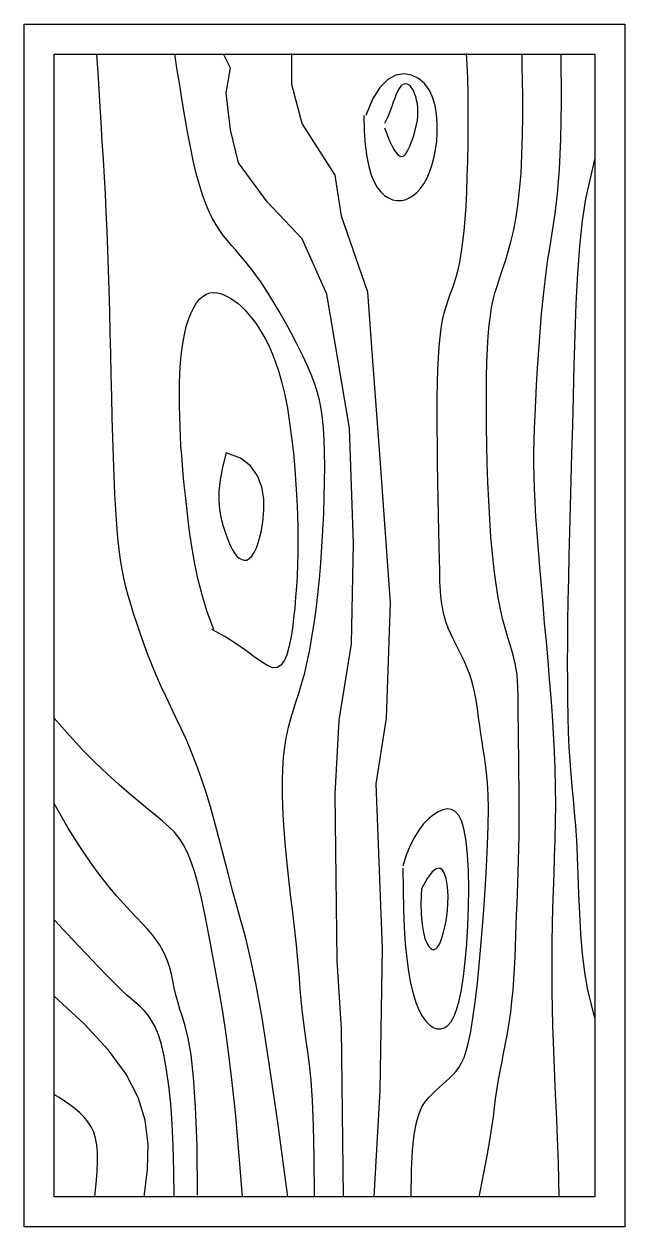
# Model space of a CAD drawing. Header units: millimetres. Extents: x 20731 to 81854, y 49951 to 93037.
# Drawn here: x 35446 to 35806, y 68599 to 69319 of the extents above; entities that cross this region are included whole.
import ezdxf

# ---------------------------------------------------------------- set-up
doc = ezdxf.new("R2010")
doc.units = ezdxf.units.MM

# ---------------------------------------------------------------- blocks, each defined once
blk = doc.blocks.new('A$C25266DD2')
for p, q in [((1006.3, 600), (2206.3, 600)), ((1006.3, 0), (1006.3, 600)), ((2206.3, 600), (2206.3, 0)), ((1036.3, 570), (2176.3, 570)), ((1036.3, 30), (1036.3, 570)), ((1131.9, 559.5), (1135.3, 565)), ((1135.3, 565), (1138.5, 570.4)), ((1208.5, 539.5), (1237, 570.4)), ((1293.5, 552.1), (1312.2, 569.7)), ((1404.3, 555.8), (1428.6, 570)), ((1496.5, 554.7), (1513.8, 570)), ((2176.3, 570), (2176.3, 30)), ((1124.4, 549.2), (1128.3, 554.2)), ((1128.3, 554.2), (1131.9, 559.5)), ((1278.3, 537.7), (1293.5, 552.1)), ((1386, 544.4), (1404.3, 555.8)), ((1482.4, 541.5), (1496.5, 554.7)), ((1111.2, 536.2), (1115.9, 540)), ((1115.9, 540), (1120.3, 544.4)), ((1120.3, 544.4), (1124.4, 549.2)), ((1370.5, 533.9), (1386, 544.4)), ((1469.6, 528.9), (1482.4, 541.5)), ((1036.3, 529.3), (1049.5, 528)), ((1049.5, 528), (1061.3, 527.1)), ((1088.1, 527.3), (1094.8, 528.6)), ((1094.8, 528.6), (1100.8, 530.4)), ((1100.8, 530.4), (1106.1, 532.9)), ((1106.1, 532.9), (1111.2, 536.2)), ((1182.7, 515.6), (1208.5, 539.5)), ((1266, 526), (1278.3, 537.7)), ((1357.3, 524.4), (1370.5, 533.9)), ((1458.1, 516.8), (1469.6, 528.9)), ((1061.3, 527.1), (1071.6, 526.7)), ((1071.6, 526.7), (1080.4, 526.7)), ((1080.4, 526.7), (1088.1, 527.3)), ((1248.5, 508.8), (1256.2, 516.5)), ((1256.2, 516.5), (1266, 526)), ((1346.2, 515.7), (1357.3, 524.4)), ((1447.8, 505.5), (1458.1, 516.8)), ((1961.2, 515.7), (1981.2, 516.4)), ((1981.2, 516.4), (2000.5, 517.1)), ((2000.5, 517.1), (2018.9, 517.9)), ((2018.9, 517.9), (2036.6, 518.8)), ((2036.6, 518.8), (2053.8, 519.7)), ((2053.8, 519.7), (2071.2, 520.8)), ((2071.2, 520.8), (2089.2, 521.9)), ((2089.2, 521.9), (2108.4, 523.1)), ((2108.4, 523.1), (2129.4, 524.4)), ((2129.4, 524.4), (2152.7, 525.8)), ((2152.7, 525.8), (2176.3, 527.2)), ((1158.7, 498), (1182.7, 515.6)), ((1242.5, 502.6), (1248.5, 508.8)), ((1328.6, 500.5), (1336.7, 507.8)), ((1336.7, 507.8), (1346.2, 515.7)), ((1438.6, 494.9), (1447.8, 505.5)), ((1671.8, 503.7), (1682.3, 505.1)), ((1682.3, 505.1), (1693.8, 506.4)), ((1693.8, 506.4), (1706.9, 507.5)), ((1706.9, 507.5), (1721.6, 508.4)), ((1721.6, 508.4), (1737.8, 509.3)), ((1737.8, 509.3), (1755.3, 510)), ((1755.3, 510), (1774, 510.7)), ((1774, 510.7), (1793.6, 511.3)), ((1793.6, 511.3), (1813.9, 511.9)), ((1813.9, 511.9), (1834.8, 512.4)), ((1834.8, 512.4), (1856, 512.9)), ((1856, 512.9), (1877.3, 513.5)), ((1877.3, 513.5), (1898.6, 514)), ((1898.6, 514), (1919.8, 514.5)), ((1919.8, 514.5), (1940.7, 515.1)), ((1940.7, 515.1), (1961.2, 515.7)), ((1135.6, 486), (1158.7, 498)), ((1229.8, 488.4), (1233.5, 492.8)), ((1233.5, 492.8), (1237.6, 497.4)), ((1237.6, 497.4), (1242.5, 502.6)), ((1314.9, 487.6), (1321.4, 493.8)), ((1321.4, 493.8), (1328.6, 500.5)), ((1430.4, 485.2), (1438.6, 494.9)), ((1618.3, 490.6), (1627.5, 493.5)), ((1627.5, 493.5), (1636.3, 496)), ((1636.3, 496), (1644.8, 498.3)), ((1644.8, 498.3), (1653.4, 500.3)), ((1653.4, 500.3), (1662.3, 502.1)), ((1662.3, 502.1), (1671.8, 503.7)), ((1036.3, 480.1), (1063.6, 476.7)), ((1112.7, 478.9), (1135.6, 486)), ((1217.6, 476.2), (1222.1, 480.1)), ((1222.1, 480.1), (1226.1, 484.1)), ((1226.1, 484.1), (1229.8, 488.4)), ((1303.3, 476.9), (1308.9, 482)), ((1308.9, 482), (1314.9, 487.6)), ((1423.2, 476.4), (1430.4, 485.2)), ((1577.9, 476.6), (1588.4, 480.5)), ((1588.4, 480.5), (1598.6, 484.1)), ((1598.6, 484.1), (1608.6, 487.5)), ((1608.6, 487.5), (1618.3, 490.6)), ((1063.6, 476.7), (1088.9, 476.1)), ((1088.9, 476.1), (1112.7, 478.9)), ((1197.9, 465.9), (1205.8, 469.1)), ((1205.8, 469.1), (1212.3, 472.6)), ((1212.3, 472.6), (1217.6, 476.2)), ((1287.4, 464.4), (1292.6, 468.1)), ((1292.6, 468.1), (1297.9, 472.2)), ((1297.9, 472.2), (1303.3, 476.9)), ((1411.1, 461.6), (1416.8, 468.5)), ((1416.8, 468.5), (1423.2, 476.4)), ((1546.1, 463.4), (1556.7, 468)), ((1556.7, 468), (1567.3, 472.4)), ((1567.3, 472.4), (1577.9, 476.6)), ((1147.2, 455.4), (1163, 457.6)), ((1163, 457.6), (1176.6, 460.1)), ((1176.6, 460.1), (1188.2, 462.9)), ((1188.2, 462.9), (1197.9, 465.9)), ((1264.7, 454.5), (1270.8, 456.4)), ((1270.8, 456.4), (1276.6, 458.6)), ((1276.6, 458.6), (1282.1, 461.3)), ((1282.1, 461.3), (1287.4, 464.4)), ((1405.6, 455.4), (1411.1, 461.6)), ((1525.2, 453.5), (1535.7, 458.5)), ((1535.7, 458.5), (1546.1, 463.4)), ((1036.3, 450.1), (1062.2, 450.3)), ((1062.2, 450.3), (1086.9, 451)), ((1086.9, 451), (1109.2, 452.1)), ((1109.2, 452.1), (1129.3, 453.6)), ((1129.3, 453.6), (1147.2, 455.4)), ((1216, 441.8), (1223.6, 444.4)), ((1223.6, 444.4), (1230.9, 446.6)), ((1230.9, 446.6), (1238, 448.4)), ((1238, 448.4), (1245, 450)), ((1245, 450), (1251.8, 451.4)), ((1251.8, 451.4), (1258.4, 452.9)), ((1258.4, 452.9), (1264.7, 454.5)), ((1387.5, 440.7), (1394.1, 445)), ((1394.1, 445), (1400.1, 449.9)), ((1400.1, 449.9), (1405.6, 455.4)), ((1503.5, 443.2), (1514.5, 448.4)), ((1514.5, 448.4), (1525.2, 453.5)), ((1794.9, 443.8), (1804.7, 444.2)), ((1804.7, 444.2), (1814.9, 444.6)), ((1814.9, 444.6), (1825.5, 444.8)), ((1825.5, 444.8), (1836.3, 444.8)), ((1836.3, 444.8), (1847.1, 444.7)), ((1847.1, 444.7), (1857.9, 444.3)), ((1857.9, 444.3), (1868.3, 443.7)), ((2129.8, 442), (2145.3, 444.6)), ((2145.3, 444.6), (2160.4, 447)), ((2160.4, 447), (2176.3, 449.6)), ((1155.6, 430.7), (1178.1, 433.2)), ((1178.1, 433.2), (1194.7, 436.1)), ((1194.7, 436.1), (1206.9, 439)), ((1206.9, 439), (1216, 441.8)), ((1360, 429.5), (1370.7, 433)), ((1370.7, 433), (1379.8, 436.7)), ((1379.8, 436.7), (1387.5, 440.7)), ((1467.2, 427.7), (1480, 432.8)), ((1480, 432.8), (1492.1, 437.9)), ((1492.1, 437.9), (1503.5, 443.2)), ((1667.9, 429.6), (1683.1, 432.3)), ((1683.1, 432.3), (1697.7, 434.4)), ((1697.7, 434.4), (1711.4, 436.1)), ((1711.4, 436.1), (1724.1, 437.6)), ((1724.1, 437.6), (1735.9, 438.8)), ((1735.9, 438.8), (1746.7, 440)), ((1746.7, 440), (1756.9, 441)), ((1756.9, 441), (1766.7, 441.9)), ((1766.7, 441.9), (1776.1, 442.6)), ((1776.1, 442.6), (1785.4, 443.3)), ((1785.4, 443.3), (1794.9, 443.8)), ((1868.3, 443.7), (1878.3, 442.7)), ((1878.3, 442.7), (1887.8, 441.5)), ((1887.8, 441.5), (1896.5, 439.9)), ((1896.5, 439.9), (1904.5, 438)), ((1904.5, 438), (1911.7, 435.8)), ((1911.7, 435.8), (1918.1, 433.3)), ((1918.1, 433.3), (1923.6, 430.6)), ((2070.1, 431), (2084, 433.9)), ((2084, 433.9), (2098.9, 436.7)), ((2098.9, 436.7), (2114.2, 439.4)), ((2114.2, 439.4), (2129.8, 442)), ((1037.9, 426.8), (1086.9, 427.3)), ((1086.9, 427.3), (1125.7, 428.7)), ((1125.7, 428.7), (1155.6, 430.7)), ((1320, 419.8), (1334.4, 422.9)), ((1334.4, 422.9), (1347.8, 426.1)), ((1347.8, 426.1), (1360, 429.5)), ((1438.7, 417.9), (1453.4, 422.7)), ((1453.4, 422.7), (1467.2, 427.7)), ((1619.1, 416.7), (1635.7, 421.9)), ((1635.7, 421.9), (1652, 426.2)), ((1652, 426.2), (1667.9, 429.6)), ((1923.6, 430.6), (1928.3, 427.7)), ((1928.3, 427.7), (1932.1, 424.6)), ((1932.1, 424.6), (1935, 421.3)), ((1935, 421.3), (1937, 417.9)), ((2026.9, 418.6), (2035.8, 421.8)), ((2035.8, 421.8), (2045.8, 424.9)), ((2045.8, 424.9), (2057.2, 428)), ((2057.2, 428), (2070.1, 431)), ((1240.3, 405), (1256.6, 408)), ((1256.6, 408), (1272.9, 410.9)), ((1272.9, 410.9), (1289, 413.9)), ((1289, 413.9), (1304.8, 416.8)), ((1304.8, 416.8), (1320, 419.8)), ((1390.7, 404.5), (1407.1, 408.8)), ((1407.1, 408.8), (1423.2, 413.3)), ((1423.2, 413.3), (1438.7, 417.9)), ((1595.2, 399.5), (1602.2, 412.4)), ((1602.2, 410.4), (1619.1, 416.7)), ((1937, 417.9), (1938.1, 414.4)), ((1938.1, 414.4), (1938.5, 410.9)), ((1938.5, 410.9), (1938.2, 407.3)), ((2000.3, 404.6), (2006, 408.3)), ((2006, 408.3), (2012.2, 411.8)), ((2012.2, 411.8), (2019.1, 415.2)), ((2019.1, 415.2), (2026.9, 418.6)), ((1180.6, 395.7), (1203.4, 398.9)), ((1203.4, 398.9), (1222.9, 402)), ((1222.9, 402), (1240.3, 405)), ((1357.9, 396), (1374.2, 400.2)), ((1374.2, 400.2), (1390.7, 404.5)), ((1588.1, 388.2), (1595.2, 399.5)), ((1695.7, 398), (1690.5, 395.9)), ((1701.4, 400), (1695.7, 398)), ((1707.5, 401.9), (1701.4, 400)), ((1714.3, 403.6), (1707.5, 401.9)), ((1721.9, 404.9), (1714.3, 403.6)), ((1730.6, 405.6), (1721.9, 404.9)), ((1740.3, 405.5), (1730.6, 405.6)), ((1751.5, 404.3), (1740.3, 405.5)), ((1764.2, 401.9), (1751.5, 404.3)), ((1778.7, 398.1), (1764.2, 401.9)), ((1773.4, 384), (1778.7, 398.1)), ((1934.3, 396.5), (1932.2, 393)), ((1936, 400), (1934.3, 396.5)), ((1937.4, 403.7), (1936, 400)), ((1938.2, 407.3), (1937.4, 403.7)), ((1985.5, 392.8), (1990.3, 396.9)), ((1990.3, 396.9), (1995.2, 400.8)), ((1995.2, 400.8), (2000.3, 404.6)), ((2100.8, 394), (2137.8, 398.1)), ((2137.8, 398.1), (2162.4, 394)), ((2162.4, 394), (2176.3, 400.9)), ((1036.3, 381.9), (1081.1, 385.4)), ((1081.1, 385.4), (1120.5, 389)), ((1120.5, 389), (1153.3, 392.4)), ((1153.3, 392.4), (1180.6, 395.7)), ((1312, 383.5), (1326.7, 387.7)), ((1326.7, 387.7), (1342, 391.8)), ((1342, 391.8), (1357.9, 396)), ((1581.3, 378.5), (1588.1, 388.2)), ((1673.4, 385.1), (1672, 382.7)), ((1675.5, 387.4), (1673.4, 385.1)), ((1678.3, 389.6), (1675.5, 387.4)), ((1681.8, 391.8), (1678.3, 389.6)), ((1685.9, 393.9), (1681.8, 391.8)), ((1690.5, 395.9), (1685.9, 393.9)), ((1765.5, 373.8), (1773.4, 384)), ((1927.4, 386.2), (1924.5, 382.9)), ((1929.9, 389.5), (1927.4, 386.2)), ((1932.2, 393), (1929.9, 389.5)), ((1970, 379.4), (1975.5, 384.1)), ((1975.5, 384.1), (1980.7, 388.6)), ((1980.7, 388.6), (1985.5, 392.8)), ((2029, 357.1), (2068, 385.8)), ((2068, 385.8), (2100.8, 394)), ((1249.6, 368.7), (1275.8, 374.2)), ((1275.8, 374.2), (1295.8, 379)), ((1295.8, 379), (1312, 383.5)), ((1575.2, 370.1), (1581.3, 378.5)), ((1672, 382.7), (1671.4, 380.2)), ((1671.4, 380.2), (1671.6, 377.7)), ((1671.6, 377.7), (1673, 375.1)), ((1673, 375.1), (1675.4, 372.6)), ((1675.4, 372.6), (1679.2, 370.1)), ((1755.7, 366.8), (1765.5, 373.8)), ((1913.7, 373.1), (1909.2, 369.7)), ((1917.7, 376.4), (1913.7, 373.1)), ((1921.3, 379.6), (1917.7, 376.4)), ((1924.5, 382.9), (1921.3, 379.6)), ((1956.9, 369.2), (1963.9, 374.4)), ((1963.9, 374.4), (1970, 379.4)), ((1169.3, 355.1), (1214.9, 362.4)), ((1214.9, 362.4), (1249.6, 368.7)), ((1566.3, 356.9), (1570, 362.9)), ((1570, 362.9), (1575.2, 370.1)), ((1679.2, 370.1), (1684.4, 367.7)), ((1684.4, 367.7), (1691.1, 365.5)), ((1691.1, 365.5), (1699.5, 363.4)), ((1699.5, 363.4), (1709.6, 361.6)), ((1709.6, 361.6), (1720.9, 360.5)), ((1720.9, 360.5), (1732.8, 360.7)), ((1732.8, 360.7), (1744.6, 362.6)), ((1744.6, 362.6), (1755.7, 366.8)), ((1898.7, 362.8), (1892.5, 359.2)), ((1904.2, 366.3), (1898.7, 362.8)), ((1909.2, 369.7), (1904.2, 366.3)), ((1940, 357.6), (1949, 363.6)), ((1949, 363.6), (1956.9, 369.2)), ((1110.4, 346.5), (1169.3, 355.1)), ((1564.2, 351.7), (1566.3, 356.9)), ((1564.3, 347.3), (1564.2, 351.7)), ((1869.1, 348.8), (1859.4, 345.5)), ((1877.8, 352.2), (1869.1, 348.8)), ((1885.5, 355.7), (1877.8, 352.2)), ((1892.5, 359.2), (1885.5, 355.7)), ((1919.5, 345.3), (1930.1, 351.5)), ((1930.1, 351.5), (1940, 357.6)), ((1992.1, 322.2), (2029, 357.1)), ((1036.3, 336.6), (1110.4, 346.5)), ((1347.2, 335), (1359.7, 336.4)), ((1359.7, 336.4), (1372.4, 337.7)), ((1372.4, 337.7), (1385.4, 339)), ((1385.4, 339), (1398.6, 340)), ((1398.6, 340), (1411.9, 340.9)), ((1411.9, 340.9), (1425.1, 341.5)), ((1425.1, 341.5), (1438.2, 341.9)), ((1438.2, 341.9), (1450.9, 341.9)), ((1450.9, 341.9), (1463.2, 341.5)), ((1463.2, 341.5), (1474.8, 340.8)), ((1474.8, 340.8), (1485.6, 339.6)), ((1485.6, 339.6), (1495.6, 338)), ((1495.6, 338), (1504.8, 336)), ((1566.6, 343.6), (1564.3, 347.3)), ((1571, 340.4), (1566.6, 343.6)), ((1577.1, 337.7), (1571, 340.4)), ((1584.8, 335.5), (1577.1, 337.7)), ((1823.2, 337.1), (1808.8, 334.8)), ((1836.5, 339.6), (1823.2, 337.1)), ((1848.5, 342.5), (1836.5, 339.6)), ((1859.4, 345.5), (1848.5, 342.5)), ((1897.5, 333.1), (1908.6, 339.1)), ((1908.6, 339.1), (1919.5, 345.3)), ((1232.9, 323.2), (1243.6, 324.2)), ((1243.6, 324.2), (1254.4, 325.1)), ((1254.4, 325.1), (1265.4, 326)), ((1265.4, 326), (1276.6, 326.9)), ((1276.6, 326.9), (1287.9, 328)), ((1287.9, 328), (1299.4, 329.2)), ((1299.4, 329.2), (1311.1, 330.6)), ((1311.1, 330.6), (1322.9, 332)), ((1322.9, 332), (1335, 333.5)), ((1335, 333.5), (1347.2, 335)), ((1504.8, 336), (1513.6, 333.6)), ((1513.6, 333.6), (1522.2, 331)), ((1522.2, 331), (1530.8, 328.2)), ((1530.8, 328.2), (1539.7, 325.4)), ((1539.7, 325.4), (1549, 322.6)), ((1593.7, 333.7), (1584.8, 335.5)), ((1603.4, 332.1), (1593.7, 333.7)), ((1613.6, 330.8), (1603.4, 332.1)), ((1624.1, 329.7), (1613.6, 330.8)), ((1634.6, 328.8), (1624.1, 329.7)), ((1645.2, 328), (1634.6, 328.8)), ((1655.9, 327.3), (1645.2, 328)), ((1667, 326.8), (1655.9, 327.3)), ((1678.6, 326.5), (1667, 326.8)), ((1690.7, 326.5), (1678.6, 326.5)), ((1703.5, 326.6), (1690.7, 326.5)), ((1717.1, 327), (1703.5, 326.6)), ((1731.7, 327.6), (1717.1, 327)), ((1746.9, 328.5), (1731.7, 327.6)), ((1762.5, 329.7), (1746.9, 328.5)), ((1778.2, 331.1), (1762.5, 329.7)), ((1793.8, 332.8), (1778.2, 331.1)), ((1808.8, 334.8), (1793.8, 332.8)), ((1875.9, 322.1), (1886.5, 327.4)), ((1886.5, 327.4), (1897.5, 333.1)), ((2107, 322.2), (2146, 332.5)), ((2146, 332.5), (2176.8, 332.5)), ((1107.4, 310.9), (1132.4, 312)), ((1132.4, 312), (1152.3, 313.4)), ((1152.3, 313.4), (1168.2, 315)), ((1168.2, 315), (1181, 316.7)), ((1181, 316.7), (1192, 318.3)), ((1192, 318.3), (1202.1, 319.8)), ((1202.1, 319.8), (1212.2, 321.1)), ((1212.2, 321.1), (1222.5, 322.2)), ((1222.5, 322.2), (1232.9, 323.2)), ((1549, 322.6), (1559.1, 319.8)), ((1559.1, 319.8), (1570.1, 317.2)), ((1570.1, 317.2), (1582, 314.8)), ((1582, 314.8), (1594.7, 312.5)), ((1594.7, 312.5), (1608.2, 310.4)), ((1848, 310), (1856.7, 313.4)), ((1856.7, 313.4), (1865.9, 317.4)), ((1865.9, 317.4), (1875.9, 322.1)), ((1936.7, 297.6), (1992.1, 322.2)), ((2055.7, 289.4), (2107, 322.2)), ((1036.3, 309.9), (1076.3, 310.2)), ((1076.3, 310.2), (1107.4, 310.9)), ((1608.2, 310.4), (1622.4, 308.4)), ((1622.4, 308.4), (1637.2, 306.7)), ((1637.2, 306.7), (1652.6, 305.1)), ((1652.6, 305.1), (1668.6, 303.7)), ((1668.6, 303.7), (1684.9, 302.6)), ((1684.9, 302.6), (1701.5, 301.6)), ((1701.5, 301.6), (1718, 300.8)), ((1718, 300.8), (1734.2, 300.2)), ((1734.2, 300.2), (1750, 299.9)), ((1778.9, 299.9), (1791.7, 300.3)), ((1791.7, 300.3), (1803, 301)), ((1803, 301), (1813.2, 301.9)), ((1813.2, 301.9), (1822.5, 303.3)), ((1822.5, 303.3), (1831.2, 305)), ((1831.2, 305), (1839.6, 307.3)), ((1839.6, 307.3), (1848, 310)), ((1271.8, 287.3), (1438.1, 289.4)), ((1438.1, 289.4), (1511.9, 285.3)), ((1750, 299.9), (1764.9, 299.8)), ((1764.9, 299.8), (1778.9, 299.9)), ((1803.3, 275), (1936.7, 297.6)), ((2014.7, 283.2), (2055.7, 289.4)), ((1036.3, 281.2), (1204.1, 283.2)), ((1204.1, 283.2), (1271.8, 287.3)), ((1511.9, 285.3), (1587.9, 273)), ((1938.7, 256.6), (2014.7, 283.2)), ((1587.9, 273), (1688.4, 270.9)), ((1688.4, 270.9), (1803.3, 275)), ((1772.5, 244.3), (1879.2, 252.5)), ((1879.2, 252.5), (1938.7, 256.6)), ((2055.8, 253.4), (2049, 250.5)), ((2064.1, 255.9), (2055.8, 253.4)), ((2074, 257.9), (2064.1, 255.9)), ((2085.7, 259.4), (2074, 257.9)), ((2099.4, 260.3), (2085.7, 259.4)), ((2115.2, 260.7), (2099.4, 260.3)), ((2131.3, 252), (2115.2, 258.6)), ((1036.3, 250.4), (1142.6, 244.3)), ((1142.6, 244.3), (1284.2, 242.2)), ((1284.2, 242.2), (1448.3, 248.4)), ((1448.3, 248.4), (1514, 238.1)), ((1628.9, 234), (1772.5, 244.3)), ((2038.9, 243.8), (2035.4, 240)), ((2043.4, 247.3), (2038.9, 243.8)), ((2049, 250.5), (2043.4, 247.3)), ((2102.9, 240.2), (2089.9, 235.2)), ((2111, 238), (2107, 240.2)), ((2143.1, 244.6), (2131.3, 252)), ((2151, 236.7), (2143.1, 244.6)), ((1514, 238.1), (1628.9, 234)), ((2031.1, 232), (2030.3, 227.8)), ((2032.8, 236), (2031.1, 232)), ((2035.4, 240), (2032.8, 236)), ((2081.1, 230.8), (2076.1, 227.1)), ((2089.9, 235.2), (2081.1, 230.8)), ((2115.3, 236.1), (2111, 238)), ((2119.7, 234.3), (2115.3, 236.1)), ((2124.1, 232.8), (2119.7, 234.3)), ((2128.5, 231.3), (2124.1, 232.8)), ((2132.5, 229.9), (2128.5, 231.3)), ((2136.3, 228.4), (2132.5, 229.9)), ((2139.5, 227), (2136.3, 228.4)), ((2155.4, 228.7), (2151, 236.7)), ((2156.7, 220.7), (2155.4, 228.7)), ((1261.1, 216.2), (1249.4, 214.1)), ((1274.2, 217.9), (1261.1, 216.2)), ((1288.9, 219.3), (1274.2, 217.9)), ((1305.2, 220.4), (1288.9, 219.3)), ((1323.1, 221.1), (1305.2, 220.4)), ((1342.8, 221.6), (1323.1, 221.1)), ((1364.2, 221.7), (1342.8, 221.6)), ((1377.1, 218.4), (1366.2, 221.7)), ((1386.7, 214.5), (1377.1, 218.4)), ((2030.3, 227.8), (2030.3, 223.6)), ((2030.3, 223.6), (2031.1, 219.5)), ((2031.1, 219.5), (2032.8, 215.4)), ((2076.1, 227.1), (2074.1, 223.9)), ((2074.1, 223.9), (2074.5, 221.2)), ((2074.5, 221.2), (2076.9, 218.8)), ((2076.9, 218.8), (2080.4, 216.7)), ((2080.4, 216.7), (2084.6, 214.9)), ((2142.1, 225.5), (2139.5, 227)), ((2144.2, 223.9), (2142.1, 225.5)), ((2145.6, 222.3), (2144.2, 223.9)), ((2146.5, 220.7), (2145.6, 222.3)), ((2145.7, 215.8), (2146.5, 217.4)), ((2146.8, 219), (2146.5, 220.7)), ((2146.5, 217.4), (2146.8, 219)), ((2155.5, 213.1), (2156.7, 220.7)), ((1036.3, 213.5), (1062.9, 213.1)), ((1062.9, 213.1), (1082.9, 212.1)), ((1082.9, 212.1), (1098.5, 210.4)), ((1098.5, 210.4), (1110.5, 208.2)), ((1110.5, 208.2), (1119.5, 205.6)), ((1119.5, 205.6), (1126.1, 202.7)), ((1222.8, 205.7), (1216.5, 202.4)), ((1230.3, 208.8), (1222.8, 205.7)), ((1239.2, 211.6), (1230.3, 208.8)), ((1249.4, 214.1), (1239.2, 211.6)), ((1395.1, 210.3), (1386.7, 214.5)), ((1402.2, 205.8), (1395.1, 210.3)), ((1408.3, 201), (1402.2, 205.8)), ((2032.8, 215.4), (2035.2, 211.5)), ((2035.2, 211.5), (2038.4, 207.7)), ((2038.4, 207.7), (2042.3, 204.2)), ((2042.3, 204.2), (2047, 200.9)), ((2084.6, 214.9), (2088.9, 213.1)), ((2088.9, 213.1), (2093.2, 211.6)), ((2093.2, 211.6), (2097.5, 210.2)), ((2097.5, 210.2), (2101.8, 209)), ((2101.8, 209), (2106.1, 208)), ((2106.1, 208), (2110.3, 207.3)), ((2110.3, 207.3), (2114.5, 206.8)), ((2114.5, 206.8), (2118.6, 206.7)), ((2118.6, 206.7), (2122.7, 206.8)), ((2122.7, 206.8), (2126.6, 207.3)), ((2126.6, 207.3), (2130.4, 208)), ((2130.4, 208), (2133.9, 208.9)), ((2133.9, 208.9), (2137.1, 210)), ((2137.1, 210), (2139.9, 211.3)), ((2139.9, 211.3), (2142.4, 212.7)), ((2142.4, 212.7), (2144.3, 214.2)), ((2144.3, 214.2), (2145.7, 215.8)), ((2147, 200.3), (2152.1, 206.2)), ((2152.1, 206.2), (2155.5, 213.1)), ((1126.1, 202.7), (1131.2, 199.5)), ((1131.2, 199.5), (1135.2, 196.1)), ((1135.2, 196.1), (1138.9, 192.6)), ((1138.9, 192.6), (1142.3, 189)), ((1207.8, 195.2), (1205.3, 191.5)), ((1211.5, 198.8), (1207.8, 195.2)), ((1216.5, 202.4), (1211.5, 198.8)), ((1283.1, 192.1), (1283, 190.4)), ((1284.2, 194), (1283.1, 192.1)), ((1286.2, 196), (1284.2, 194)), ((1289.4, 197.9), (1286.2, 196)), ((1294, 199.7), (1289.4, 197.9)), ((1300.1, 201.3), (1294, 199.7)), ((1307.9, 202.6), (1300.1, 201.3)), ((1317.6, 203.4), (1307.9, 202.6)), ((1329.5, 203.7), (1317.6, 203.4)), ((1343.7, 203.2), (1329.5, 203.7)), ((1353.9, 197.5), (1343.7, 203.2)), ((1360.5, 192.6), (1353.9, 197.5)), ((1363.7, 188.5), (1360.5, 192.6)), ((1413.3, 196.2), (1408.3, 201)), ((1417.3, 191.3), (1413.3, 196.2)), ((2047, 200.9), (2052.4, 197.9)), ((2052.4, 197.9), (2058.5, 195.2)), ((2058.5, 195.2), (2065.2, 192.8)), ((2065.2, 192.8), (2072.6, 190.8)), ((2125.1, 189.6), (2133.3, 192.1)), ((2133.3, 192.1), (2140.7, 195.6)), ((2140.7, 195.6), (2147, 200.3)), ((1142.3, 189), (1145.5, 185.4)), ((1145.5, 185.4), (1148.7, 181.9)), ((1148.7, 181.9), (1151.8, 178.4)), ((1204, 187.7), (1203.8, 184.1)), ((1203.8, 184.1), (1204.8, 180.6)), ((1205.3, 191.5), (1204, 187.7)), ((1204.8, 180.6), (1207, 177.2)), ((1283, 190.4), (1283.7, 188.7)), ((1283.7, 188.7), (1285.3, 187.1)), ((1285.3, 187.1), (1287.7, 185.5)), ((1287.7, 185.5), (1290.8, 184.1)), ((1290.8, 184.1), (1294.7, 182.7)), ((1294.7, 182.7), (1299.2, 181.4)), ((1299.2, 181.4), (1304.4, 180.1)), ((1304.4, 180.1), (1310.1, 179)), ((1353.9, 178.5), (1358.8, 180.1)), ((1358.8, 180.1), (1362.4, 182.3)), ((1362.4, 182.3), (1364.2, 185)), ((1364.2, 185), (1363.7, 188.5)), ((1420.3, 186.5), (1417.3, 191.3)), ((1422.3, 181.8), (1420.3, 186.5)), ((1423.3, 177.4), (1422.3, 181.8)), ((1610.4, 179), (1617.2, 180.9)), ((1617.2, 180.9), (1624.4, 182.3)), ((1624.4, 182.3), (1632.1, 183.4)), ((1632.1, 183.4), (1640.6, 184.1)), ((1640.6, 184.1), (1649.9, 184.7)), ((1649.9, 184.7), (1660.4, 185)), ((1660.4, 185), (1672.1, 185.2)), ((1672.1, 185.2), (1685.3, 185.5)), ((1685.3, 185.5), (1700.1, 185.8)), ((1700.1, 185.8), (1716.1, 186.1)), ((1716.1, 186.1), (1733, 186.4)), ((1733, 186.4), (1750.6, 186.8)), ((1750.6, 186.8), (1768.3, 187.1)), ((1768.3, 187.1), (1785.9, 187.3)), ((1785.9, 187.3), (1803.1, 187.5)), ((1803.1, 187.5), (1819.4, 187.5)), ((1819.4, 187.5), (1834.6, 187.5)), ((1834.6, 187.5), (1848.6, 187.2)), ((1848.6, 187.2), (1861.5, 186.9)), ((1861.5, 186.9), (1873.4, 186.3)), ((1873.4, 186.3), (1884.3, 185.6)), ((1884.3, 185.6), (1894.1, 184.6)), ((1894.1, 184.6), (1903, 183.5)), ((1903, 183.5), (1911, 182.1)), ((1911, 182.1), (1918.2, 180.4)), ((1918.2, 180.4), (1924.7, 178.5)), ((2072.6, 190.8), (2080.7, 189.2)), ((2080.7, 189.2), (2089.3, 188)), ((2089.3, 188), (2098.3, 187.4)), ((2098.3, 187.4), (2107.4, 187.4)), ((2107.4, 187.4), (2116.4, 188.1)), ((2116.4, 188.1), (2125.1, 189.6)), ((1151.8, 178.4), (1155, 175)), ((1155, 175), (1158.2, 171.8)), ((1158.2, 171.8), (1161.7, 168.7)), ((1161.7, 168.7), (1165.5, 165.9)), ((1207, 177.2), (1210.7, 174)), ((1210.7, 174), (1216, 171)), ((1216, 171), (1223, 168.2)), ((1223, 168.2), (1231.9, 165.6)), ((1310.1, 179), (1316.2, 178)), ((1316.2, 178), (1322.5, 177.3)), ((1322.5, 177.3), (1329, 176.8)), ((1329, 176.8), (1335.5, 176.6)), ((1335.5, 176.6), (1341.9, 176.8)), ((1341.9, 176.8), (1348.1, 177.4)), ((1348.1, 177.4), (1353.9, 178.5)), ((1416.8, 166), (1420.7, 169.4)), ((1420.7, 169.4), (1422.8, 173.2)), ((1422.8, 173.2), (1423.3, 177.4)), ((1584.4, 167.2), (1590.9, 170.5)), ((1590.9, 170.5), (1597.4, 173.7)), ((1597.4, 173.7), (1603.8, 176.5)), ((1603.8, 176.5), (1610.4, 179)), ((1924.7, 178.5), (1930.8, 176.5)), ((1930.8, 176.5), (1936.7, 174.5)), ((1936.7, 174.5), (1942.6, 172.3)), ((1942.6, 172.3), (1948.6, 170.2)), ((1948.6, 170.2), (1955.2, 168.2)), ((1955.2, 168.2), (1962.3, 166.3)), ((1165.5, 165.9), (1169.9, 163.2)), ((1169.9, 163.2), (1175.3, 160.7)), ((1175.3, 160.7), (1182.1, 158.4)), ((1182.1, 158.4), (1190.6, 156.1)), ((1190.6, 156.1), (1201.3, 153.9)), ((1231.9, 165.6), (1242.9, 163.3)), ((1242.9, 163.3), (1256.1, 161.2)), ((1256.1, 161.2), (1271.6, 159.4)), ((1271.6, 159.4), (1288.7, 158)), ((1288.7, 158), (1306.9, 156.9)), ((1306.9, 156.9), (1325.6, 156.2)), ((1325.6, 156.2), (1344, 156)), ((1344, 156), (1361.5, 156.3)), ((1361.5, 156.3), (1377.4, 157.1)), ((1377.4, 157.1), (1391.2, 158.5)), ((1391.2, 158.5), (1402.3, 160.4)), ((1402.3, 160.4), (1410.7, 162.9)), ((1410.7, 162.9), (1416.8, 166)), ((1556.4, 154.7), (1563.9, 157.5)), ((1563.9, 157.5), (1571, 160.6)), ((1571, 160.6), (1577.8, 163.9)), ((1577.8, 163.9), (1584.4, 167.2)), ((1962.3, 166.3), (1970.3, 164.6)), ((1970.3, 164.6), (1979.3, 163.1)), ((1979.3, 163.1), (1989.1, 161.8)), ((1989.1, 161.8), (1999.9, 160.6)), ((1999.9, 160.6), (2011.8, 159.6)), ((2011.8, 159.6), (2024.7, 158.7)), ((2024.7, 158.7), (2038.7, 158)), ((2038.7, 158), (2053.8, 157.4)), ((2053.8, 157.4), (2070, 157)), ((2070, 157), (2087, 156.7)), ((2087, 156.7), (2104.1, 156.5)), ((2104.1, 156.5), (2121, 156.5)), ((2121, 156.5), (2137.2, 156.6)), ((2137.2, 156.6), (2152.2, 157)), ((2152.2, 157), (2165.5, 157.5)), ((2165.5, 157.5), (2176.8, 158.1)), ((1036.3, 145.7), (1058.4, 141.1)), ((1201.3, 153.9), (1214.5, 151.8)), ((1214.5, 151.8), (1230.5, 149.6)), ((1230.5, 149.6), (1249.5, 147.4)), ((1249.5, 147.4), (1271, 145.2)), ((1271, 145.2), (1294.2, 143.2)), ((1498.2, 143.9), (1506.3, 145)), ((1506.3, 145), (1514.7, 146.1)), ((1514.7, 146.1), (1523.3, 147.3)), ((1523.3, 147.3), (1531.8, 148.7)), ((1531.8, 148.7), (1540.3, 150.4)), ((1540.3, 150.4), (1548.5, 152.4)), ((1548.5, 152.4), (1556.4, 154.7)), ((1058.4, 141.1), (1077.1, 137.5)), ((1077.1, 137.5), (1092.5, 134.8)), ((1092.5, 134.8), (1105.4, 132.8)), ((1105.4, 132.8), (1116.2, 131.4)), ((1294.2, 143.2), (1318.2, 141.3)), ((1318.2, 141.3), (1342.3, 139.6)), ((1342.3, 139.6), (1365.6, 138.2)), ((1365.6, 138.2), (1387.4, 137.2)), ((1387.4, 137.2), (1406.9, 136.6)), ((1406.9, 136.6), (1423.5, 136.4)), ((1423.5, 136.4), (1437.5, 136.7)), ((1437.5, 136.7), (1449.2, 137.3)), ((1449.2, 137.3), (1459.2, 138.1)), ((1459.2, 138.1), (1467.8, 139.2)), ((1467.8, 139.2), (1475.6, 140.3)), ((1475.6, 140.3), (1483, 141.6)), ((1483, 141.6), (1490.4, 142.7)), ((1490.4, 142.7), (1498.2, 143.9)), ((1661.9, 130.7), (1677.8, 132.3)), ((1677.8, 132.3), (1694.7, 133.8)), ((1694.7, 133.8), (1712.4, 135)), ((1712.4, 135), (1730.7, 136)), ((1730.7, 136), (1749.2, 136.9)), ((1749.2, 136.9), (1767.8, 137.5)), ((1767.8, 137.5), (1786.2, 138)), ((1786.2, 138), (1804.2, 138.3)), ((1804.2, 138.3), (1821.6, 138.4)), ((1821.6, 138.4), (1838.2, 138.4)), ((1838.2, 138.4), (1854, 138.2)), ((1854, 138.2), (1868.8, 137.8)), ((1868.8, 137.8), (1882.5, 137.2)), ((1882.5, 137.2), (1894.9, 136.5)), ((1894.9, 136.5), (1905.9, 135.6)), ((1905.9, 135.6), (1915.4, 134.4)), ((1915.4, 134.4), (1923.7, 133.1)), ((1923.7, 133.1), (1931.1, 131.6)), ((1116.2, 131.4), (1125.6, 130.2)), ((1125.6, 130.2), (1134.2, 129.2)), ((1134.2, 129.2), (1142.6, 128)), ((1142.6, 128), (1151.2, 126.6)), ((1151.2, 126.6), (1160.2, 124.9)), ((1160.2, 124.9), (1169.6, 123.1)), ((1169.6, 123.1), (1179.3, 121.2)), ((1179.3, 121.2), (1189.2, 119.2)), ((1602.8, 119.3), (1612.1, 121.8)), ((1612.1, 121.8), (1622.6, 124.2)), ((1622.6, 124.2), (1634.3, 126.6)), ((1634.3, 126.6), (1647.4, 128.7)), ((1647.4, 128.7), (1661.9, 130.7)), ((1931.1, 131.6), (1937.7, 130)), ((1937.7, 130), (1944, 128.1)), ((1944, 128.1), (1950.2, 126.1)), ((1950.2, 126.1), (1956.5, 123.9)), ((1956.5, 123.9), (1963.4, 121.6)), ((1963.4, 121.6), (1971, 119.1)), ((1189.2, 119.2), (1199.4, 117.3)), ((1199.4, 117.3), (1209.9, 115.6)), ((1209.9, 115.6), (1220.5, 114)), ((1220.5, 114), (1231.4, 112.8)), ((1231.4, 112.8), (1242.4, 111.7)), ((1242.4, 111.7), (1253.5, 110.9)), ((1253.5, 110.9), (1264.5, 110.3)), ((1264.5, 110.3), (1275.6, 109.8)), ((1275.6, 109.8), (1286.5, 109.3)), ((1286.5, 109.3), (1297.2, 108.9)), ((1297.2, 108.9), (1307.8, 108.6)), ((1307.8, 108.6), (1318, 108.2)), ((1318, 108.2), (1328.2, 107.8)), ((1557.2, 107.8), (1562.9, 108.6)), ((1562.9, 108.6), (1568.4, 109.6)), ((1568.4, 109.6), (1574.2, 111)), ((1574.2, 111), (1580.3, 112.7)), ((1580.3, 112.7), (1587.1, 114.7)), ((1587.1, 114.7), (1594.5, 116.9)), ((1594.5, 116.9), (1602.8, 119.3)), ((1971, 119.1), (1979.5, 116.5)), ((1979.5, 116.5), (1989, 113.9)), ((1989, 113.9), (1999.7, 111.4)), ((1999.7, 111.4), (2011.8, 109)), ((2011.8, 109), (2025.4, 106.9)), ((1328.2, 107.8), (1338.5, 107.3)), ((1338.5, 107.3), (1349, 106.9)), ((1349, 106.9), (1360, 106.6)), ((1360, 106.6), (1371.7, 106.3)), ((1371.7, 106.3), (1384.2, 106)), ((1384.2, 106), (1397.7, 105.8)), ((1397.7, 105.8), (1412.4, 105.7)), ((1412.4, 105.7), (1427.8, 105.7)), ((1427.8, 105.7), (1443.8, 105.8)), ((1443.8, 105.8), (1459.8, 105.9)), ((1459.8, 105.9), (1475.5, 106.1)), ((1475.5, 106.1), (1490.4, 106.2)), ((1490.4, 106.2), (1504.3, 106.4)), ((1504.3, 106.4), (1516.7, 106.5)), ((1516.7, 106.5), (1527.4, 106.6)), ((1527.4, 106.6), (1536.5, 106.8)), ((1536.5, 106.8), (1544.3, 107)), ((1544.3, 107), (1551.1, 107.3)), ((1551.1, 107.3), (1557.2, 107.8)), ((2025.4, 106.9), (2040.5, 105.2)), ((2040.5, 105.2), (2057.4, 103.8)), ((2057.4, 103.8), (2076, 102.9)), ((2076, 102.9), (2095.6, 102.3)), ((2095.6, 102.3), (2115.1, 102.1)), ((2115.1, 102.1), (2133.6, 102.1)), ((2133.6, 102.1), (2150.2, 102.3)), ((2150.2, 102.3), (2163.9, 102.5)), ((2163.9, 102.5), (2173.8, 102.7)), ((2173.8, 102.7), (2176.3, 102.7)), ((1646.1, 83.5), (1664.3, 85)), ((1664.3, 85), (1681.9, 86.5)), ((1681.9, 86.5), (1698.8, 87.8)), ((1698.8, 87.8), (1714.7, 88.9)), ((1714.7, 88.9), (1729.4, 89.8)), ((1729.4, 89.8), (1742.9, 90.4)), ((1742.9, 90.4), (1755.4, 90.8)), ((1755.4, 90.8), (1767.3, 91)), ((1767.3, 91), (1779, 91)), ((1779, 91), (1790.7, 90.7)), ((1790.7, 90.7), (1803, 90.3)), ((1803, 90.3), (1816, 89.8)), ((1816, 89.8), (1830.3, 89.1)), ((1830.3, 89.1), (1846.1, 88.2)), ((1846.1, 88.2), (1863, 87.3)), ((1863, 87.3), (1880.8, 86.1)), ((1880.8, 86.1), (1899, 84.8)), ((1899, 84.8), (1917.4, 83.3)), ((1207.3, 72), (1224.2, 72.4)), ((1224.2, 72.4), (1240.9, 72.7)), ((1240.9, 72.7), (1257.6, 72.8)), ((1257.6, 72.8), (1274.3, 72.8)), ((1274.3, 72.8), (1291, 72.6)), ((1291, 72.6), (1307.8, 72.3)), ((1307.8, 72.3), (1324.6, 71.9)), ((1498.4, 71.3), (1516.4, 72.5)), ((1516.4, 72.5), (1534.5, 73.8)), ((1534.5, 73.8), (1552.8, 75.3)), ((1552.8, 75.3), (1571.3, 76.8)), ((1571.3, 76.8), (1589.9, 78.5)), ((1589.9, 78.5), (1608.7, 80.2)), ((1608.7, 80.2), (1627.5, 81.8)), ((1627.5, 81.8), (1646.1, 83.5)), ((1917.4, 83.3), (1935.4, 81.5)), ((1935.4, 81.5), (1952.9, 79.5)), ((1952.9, 79.5), (1969.3, 77.3)), ((1969.3, 77.3), (1984.7, 74.8)), ((1984.7, 74.8), (2000.2, 72.2)), ((2000.2, 72.2), (2017.2, 69.7)), ((1036.3, 65.8), (1053.6, 66)), ((1053.6, 66), (1069.9, 66.3)), ((1069.9, 66.3), (1086.6, 66.9)), ((1086.6, 66.9), (1103.7, 67.6)), ((1103.7, 67.6), (1121, 68.4)), ((1121, 68.4), (1138.4, 69.2)), ((1138.4, 69.2), (1155.8, 70)), ((1155.8, 70), (1173.2, 70.8)), ((1173.2, 70.8), (1190.3, 71.4)), ((1190.3, 71.4), (1207.3, 72)), ((1324.6, 71.9), (1341.5, 71.3)), ((1341.5, 71.3), (1358.6, 70.7)), ((1358.6, 70.7), (1375.7, 70.2)), ((1375.7, 70.2), (1393, 69.7)), ((1393, 69.7), (1410.3, 69.3)), ((1410.3, 69.3), (1427.7, 69.1)), ((1427.7, 69.1), (1445.2, 69.3)), ((1445.2, 69.3), (1462.9, 69.7)), ((1462.9, 69.7), (1480.6, 70.4)), ((1480.6, 70.4), (1498.4, 71.3)), ((2017.2, 69.7), (2037.1, 67.4)), ((2037.1, 67.4), (2061.4, 65.5)), ((2061.4, 65.5), (2091.4, 64.1)), ((2091.4, 64.1), (2128.7, 63.5)), ((2128.7, 63.5), (2176.3, 63.8)), ((1375.6, 47.4), (1391.8, 48.2)), ((1391.8, 48.2), (1406.5, 49.2)), ((1406.5, 49.2), (1420.1, 50.3)), ((1420.1, 50.3), (1433, 51.5)), ((1433, 51.5), (1445.6, 52.6)), ((1445.6, 52.6), (1458.2, 53.7)), ((1458.2, 53.7), (1471.2, 54.7)), ((1471.2, 54.7), (1484.9, 55.6)), ((1484.9, 55.6), (1499.7, 56.3)), ((1499.7, 56.3), (1515.6, 56.8)), ((1515.6, 56.8), (1532.5, 57.1)), ((1532.5, 57.1), (1550.4, 57.2)), ((1550.4, 57.2), (1569.2, 57.3)), ((1569.2, 57.3), (1588.9, 57.2)), ((1588.9, 57.2), (1609.5, 56.9)), ((1609.5, 56.9), (1630.9, 56.6)), ((1630.9, 56.6), (1653.1, 56.2)), ((1653.1, 56.2), (1676.2, 55.7)), ((1676.2, 55.7), (1700.1, 55.1)), ((1700.1, 55.1), (1725, 54.4)), ((1725, 54.4), (1750.9, 53.7)), ((1750.9, 53.7), (1777.8, 53)), ((1777.8, 53), (1806, 52.2)), ((1806, 52.2), (1835.3, 51.5)), ((1835.3, 51.5), (1865.7, 50.7)), ((1865.7, 50.7), (1896.7, 49.8)), ((1896.7, 49.8), (1927.4, 48.6)), ((1927.4, 48.6), (1957, 47.1)), ((1215, 30), (1242.4, 37.1)), ((1242.4, 37.1), (1260.1, 40.2)), ((1260.1, 40.2), (1279, 42.4)), ((1279, 42.4), (1298.8, 44)), ((1298.8, 44), (1318.9, 45.2)), ((1318.9, 45.2), (1338.7, 46)), ((1338.7, 46), (1357.8, 46.7)), ((1357.8, 46.7), (1375.6, 47.4)), ((1957, 47.1), (1984.8, 45.1)), ((1984.8, 45.1), (2010, 42.5)), ((2010, 42.5), (2031.8, 39.2)), ((2031.8, 39.2), (2071.2, 30)), ((2176.3, 30), (1036.3, 30)), ((2206.3, 0), (1006.3, 0))]:
    blk.add_line(p, q)

msp = doc.modelspace()

# ---------------------------------------------------------------- block references
at = {"xscale": 0.6, "yscale": 0.6, "zscale": 0.6, "rotation": 89.99999999999999}
msp.add_blockref('A$C25266DD2', (35805.66, 67995.48), dxfattribs=at)

doc.saveas('drawing.dxf')
